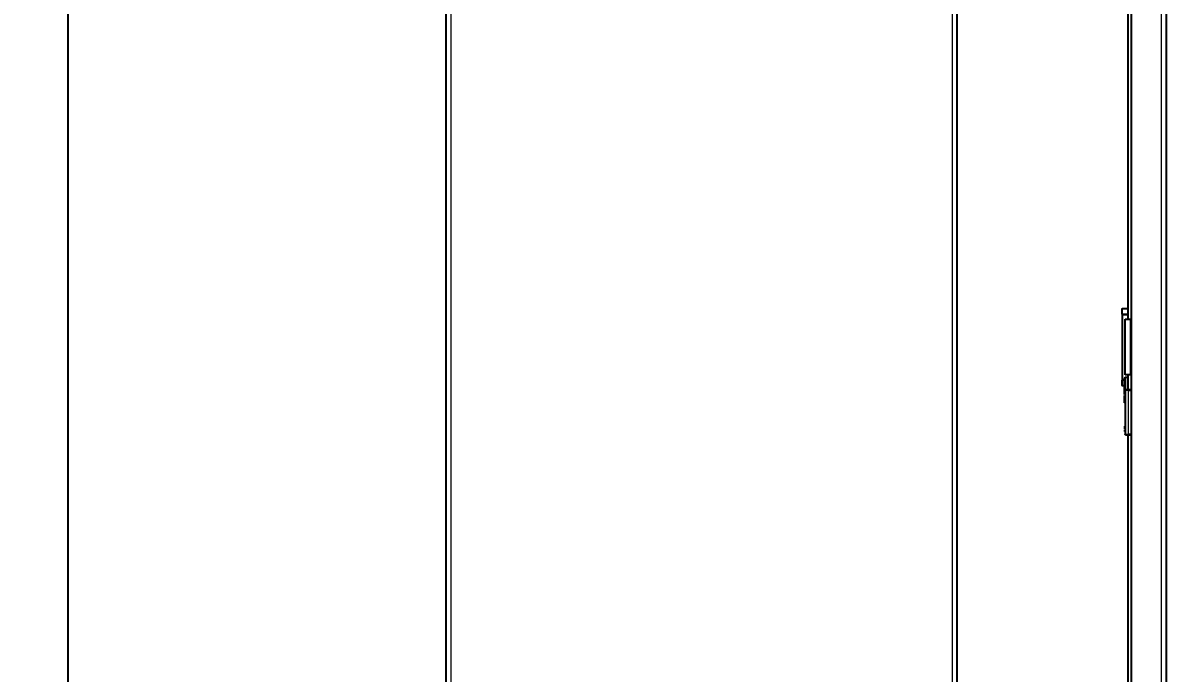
# Model space of a CAD drawing. Header units: millimetres. Extents: x -141 to 1299, y -1456 to 1043.
# Drawn here: x -141 to 517, y -679 to -305 of the extents above; entities that cross this region are included whole.
import ezdxf

# ---------------------------------------------------------------- set-up
doc = ezdxf.new("R2010")
doc.units = ezdxf.units.MM
doc.layers.add('FORMAT', color=7, linetype='Continuous')
doc.styles.add('SLDTEXTSTYLE0', font='TXT', dxfattribs={"width": 0.75})
doc.dimstyles.new('SLDDIMSTYLE0', dxfattribs={"dimtxt": 20, "dimasz": 10, "dimexe": 0, "dimexo": 0.0625, "dimgap": 5, "dimtad": 2, "dimdec": 1, "dimrnd": 1e-09, "dimzin": 12, "dimdsep": 46, "dimtxsty": 'SLDTEXTSTYLE0', "dimsah": 1, "dimcen": 0.09, "dimadec": 0, "dimazin": 3, "dimtfac": 1, "dimtofl": 0, "dimtmove": 0, "dimatfit": 3, "dimfxl": 0, "dimfrac": 2, "dimtolj": 1, "dimtzin": 12, "dimarcsym": 0})

# ---------------------------------------------------------------- blocks, each defined once
blk = doc.blocks.new('_D_1')
at = {"layer": 'FORMAT'}
for p, q in [((102.95, 861.46), (-115.59, 861.46)), ((-114.59, -1293.54), (-114.59, 861.46)), ((102.95, -1293.54), (-115.59, -1293.54))]:
    blk.add_line(p, q, dxfattribs=at)
for points in [[(-114.59, 861.46), (-116.13, 851.46), (-113.05, 851.46)], [(-114.59, -1293.54), (-113.05, -1283.54), (-116.13, -1283.54)]]:
    blk.add_solid(points, dxfattribs=at)
at = {"layer": 'FORMAT', "insert": (-140.37, -232.94), "char_height": 20, "attachment_point": 1, "rotation": 90, "style": 'SLDTEXTSTYLE0'}
blk.add_mtext('2155', dxfattribs=at)

msp = doc.modelspace()

# ---------------------------------------------------------------- linework, layer by layer
at = {"color": 7, "linetype": 'Continuous', "lineweight": 25}
for p, q in [((102.96, -1293.54), (102.96, 861.46)), ((396.96, -1293.54), (396.96, 861.46)), ((497.27, -1293.54), (497.27, 861.46)), ((495.27, -192.04), (495.27, -475.04)), ((517.27, -293.53), (517.27, -1290.94)), ((491.72, -469.54), (491.72, -471.54)), ((495.27, -469.04), (492.22, -469.04)), ((492.22, -472.04), (495.27, -472.04)), ((492.22, -472.04), (492.22, -472.34)), ((492.22, -509.74), (492.22, -472.34)), ((492.22, -472.34), (495.22, -472.34)), ((494.72, -472.04), (494.72, -472.34)), ((495.22, -472.34), (495.27, -472.34)), ((493.77, -507.04), (493.77, -475.04)), ((493.77, -475.04), (496.77, -475.04)), ((497.27, -475.04), (496.77, -475.04)), ((491.72, -510.54), (491.72, -512.54)), ((493.27, -509.74), (492.22, -509.74)), ((492.22, -509.74), (492.22, -510.04)), ((493.27, -510.04), (492.22, -510.04)), ((492.22, -513.04), (493.27, -513.04)), ((493.77, -508.54), (493.27, -509.04)), ((493.27, -516.04), (493.27, -509.04)), ((496.77, -507.04), (493.77, -507.04)), ((495.27, -508.54), (493.77, -508.54)), ((493.77, -508.54), (493.77, -516.04)), ((495.27, -507.04), (495.27, -515.54)), ((496.77, -507.04), (497.27, -507.04)), ((493.27, -518.27), (493.27, -516.04)), ((493.27, -519.91), (493.27, -519.25)), ((493.67, -516.04), (493.67, -541.04)), ((497.27, -515.54), (495.67, -515.54)), ((493.27, -523.04), (493.27, -520.8)), ((493.27, -523.04), (493.67, -523.44)), ((495.27, -541.54), (495.27, -1150.04)), ((495.67, -541.54), (497.27, -541.54))]:
    msp.add_line(p, q, dxfattribs=at)
at = {"color": 8, "linetype": 'Continuous', "lineweight": 18}
for p, q in [((394.36, -1290.94), (394.36, 858.86)), ((514.67, -1293.54), (514.67, 861.46)), ((105.56, -293.53), (105.56, -1290.94)), ((495.22, -472.34), (495.22, -472.04)), ((495.22, -475.04), (495.22, -472.34)), ((496.77, -507.04), (496.77, -475.04)), ((495.22, -508.54), (495.22, -507.04)), ((495.67, -516.04), (497.27, -516.04)), ((495.67, -541.04), (495.67, -516.04)), ((497.27, -541.04), (495.67, -541.04))]:
    msp.add_line(p, q, dxfattribs=at)
at = {"color": 7, "linetype": 'Continuous', "lineweight": 25}
for centre, start, end in [((492.22, -469.54), 90, 180), ((492.22, -471.54), 180, 270), ((492.22, -510.54), 90, 180), ((492.22, -512.54), 180, 270)]:
    msp.add_arc(centre, 0.5, start, end, dxfattribs=at)
for points, knots in [([(493.37, -518.03), (493.37, -517.98), (493.37, -517.89), (493.37, -517.8), (493.37, -517.72), (493.37, -517.59), (493.37, -517.56), (493.37, -517.54)], [0, 0, 0, 0, 0.1246927, 0.1871822, 0.2497734, 0.5000394, 1, 1, 1, 1]), ([(493.37, -518.24), (493.37, -518.24), (493.37, -518.24), (493.37, -518.23), (493.37, -518.21), (493.37, -518.19), (493.37, -518.15), (493.37, -518.11), (493.37, -518.07), (493.37, -518.05), (493.37, -518.03)], [0, 0, 0, 0, 0.128825, 0.180169, 0.243397, 0.36986, 0.499864, 0.749649, 0.843476, 1, 1, 1, 1]), ([(493.37, -519.75), (493.37, -519.67), (493.37, -519.52), (493.37, -519.3), (493.37, -519.12), (493.37, -518.95), (493.37, -518.85), (493.37, -518.84), (493.37, -518.83)], [0, 0, 0, 0, 0.125049, 0.249886, 0.370856, 0.49982, 0.749609, 1, 1, 1, 1]), ([(493.37, -520.59), (493.37, -520.59), (493.37, -520.58), (493.37, -520.49), (493.37, -520.39), (493.37, -520.26), (493.37, -520.05), (493.37, -519.87), (493.37, -519.75)], [0, 0, 0, 0, 0.25007, 0.379181, 0.500499, 0.62417, 0.750842, 1, 1, 1, 1]), ([(493.37, -536.48), (493.37, -536.48), (493.37, -536.49), (493.37, -536.58), (493.37, -536.68), (493.37, -536.81), (493.37, -537.02), (493.37, -537.2), (493.37, -537.32)], [0, 0, 0, 0, 0.25007, 0.379559, 0.500499, 0.624556, 0.750843, 1, 1, 1, 1]), ([(493.37, -537.32), (493.37, -537.36), (493.37, -537.44), (493.37, -537.59), (493.37, -537.77), (493.37, -537.95), (493.37, -538.12), (493.37, -538.22), (493.37, -538.24), (493.37, -538.24)], [0, 0, 0, 0, 0.062637, 0.125278, 0.250072, 0.374841, 0.499994, 0.749696, 1, 1, 1, 1]), ([(493.37, -538.83), (493.37, -538.83), (493.37, -538.83), (493.37, -538.84), (493.37, -538.86), (493.37, -538.88), (493.37, -538.94), (493.37, -539), (493.37, -539.04)], [0, 0, 0, 0, 0.13107, 0.182437, 0.243796, 0.371388, 0.500442, 1, 1, 1, 1]), ([(493.37, -539.04), (493.37, -539.07), (493.37, -539.12), (493.37, -539.2), (493.37, -539.27), (493.37, -539.35), (493.37, -539.48), (493.37, -539.52), (493.37, -539.54)], [0, 0, 0, 0, 0.062686, 0.125173, 0.187628, 0.250185, 0.500314, 1, 1, 1, 1])]:
    msp.add_open_spline(points, degree=3, knots=knots, dxfattribs=at)
for points in [[(493.67, -516.04), (493.68, -515.97), (493.69, -515.84), (493.81, -515.67), (493.98, -515.56), (494.11, -515.54), (494.17, -515.54)], [(495.67, -515.54), (495.48, -515.54), (495.08, -515.54), (494.59, -515.54), (494.24, -515.54), (494.19, -515.54), (494.17, -515.54)], [(494.17, -541.54), (494.11, -541.53), (493.98, -541.51), (493.81, -541.4), (493.69, -541.23), (493.68, -541.1), (493.67, -541.04)], [(494.17, -541.54), (494.19, -541.54), (494.24, -541.54), (494.59, -541.54), (495.08, -541.54), (495.48, -541.54), (495.67, -541.54)]]:
    msp.add_open_spline(points, degree=3, dxfattribs=at)
at = {"color": 8, "linetype": 'Continuous', "lineweight": 18}
for points in [[(495.67, -516.04), (495.41, -516.04), (494.89, -516.04), (494.23, -516.04), (493.76, -516.04), (493.7, -516.04), (493.67, -516.04)], [(495.67, -515.54), (495.67, -515.54), (495.67, -515.56), (495.67, -515.67), (495.67, -515.84), (495.67, -515.97), (495.67, -516.04)], [(493.67, -541.04), (493.7, -541.04), (493.76, -541.04), (494.23, -541.04), (494.89, -541.04), (495.41, -541.04), (495.67, -541.04)], [(495.67, -541.04), (495.67, -541.1), (495.67, -541.23), (495.67, -541.4), (495.67, -541.51), (495.67, -541.53), (495.67, -541.54)]]:
    msp.add_open_spline(points, degree=3, dxfattribs=at)

# ---------------------------------------------------------------- dimensions: what is measured, and where the dimension line sits
at = {"layer": 'FORMAT'}
dim = msp.add_linear_dim(base=(-114.59, 861.46), p1=(102.96, -1293.54), p2=(102.96, 861.46), angle=90, dimstyle='SLDDIMSTYLE0', dxfattribs=at)
dim.commit()
dim.dimension.update_dxf_attribs({"geometry": '_D_1', "text_midpoint": (-114.59, -203.38), "dimtype": 160})

doc.saveas('drawing.dxf')
